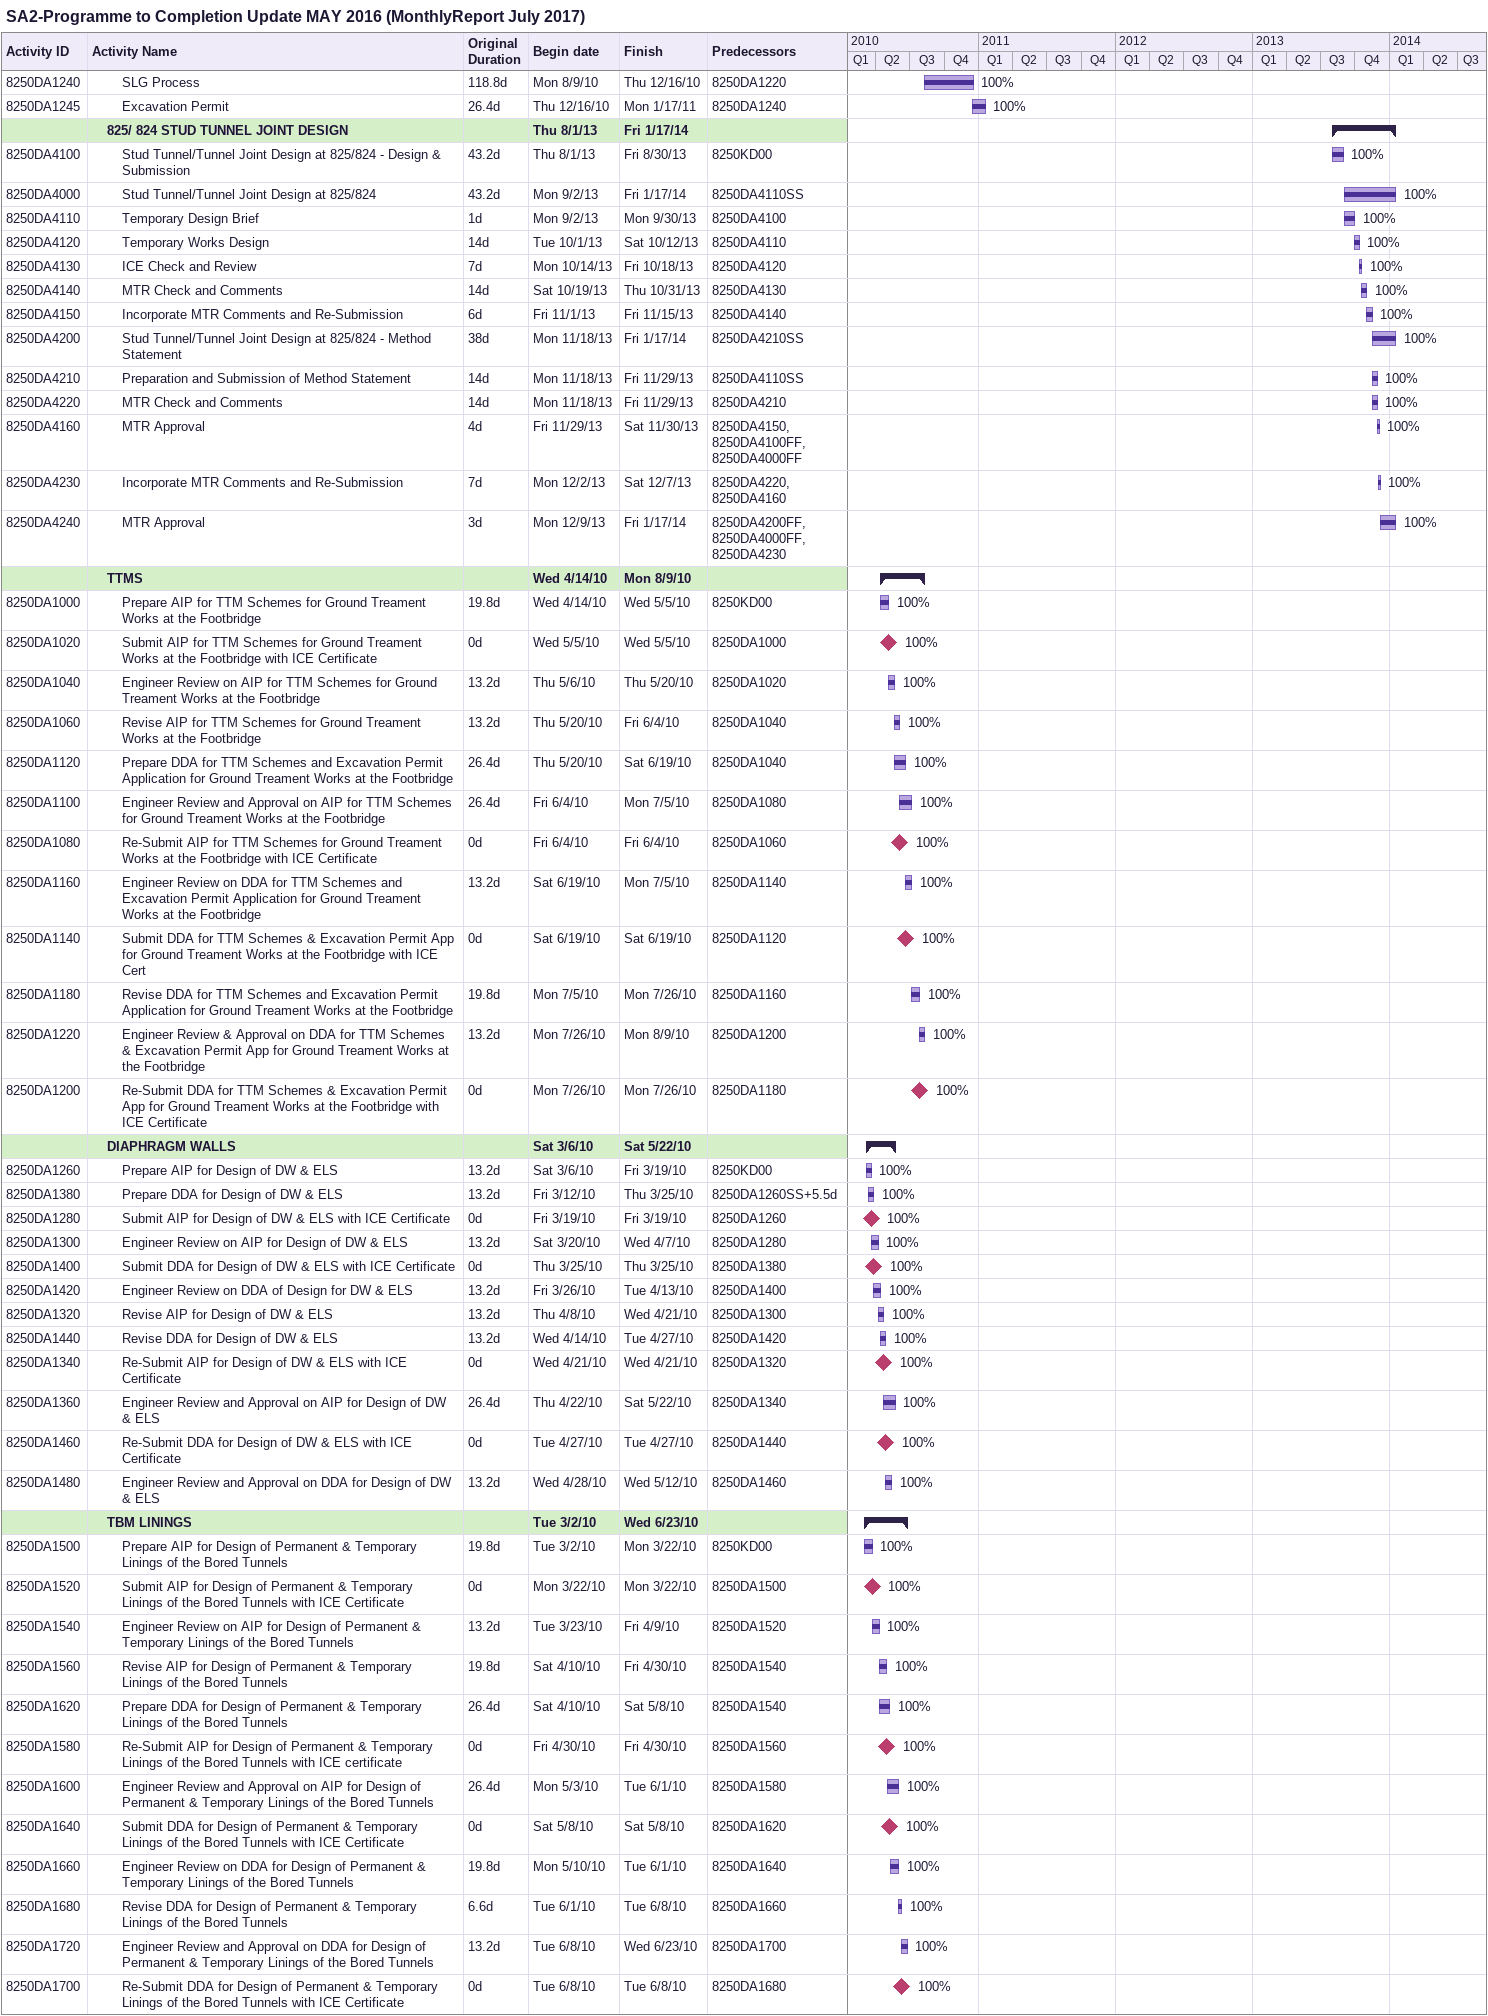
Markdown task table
SA2-Programme to Completion Update MAY 2016 (MonthlyReport July 2017)

| ID | Level | Task | Original duration | Start | Finish | Predecessors | % complete |
|---|---|---|---|---|---|---|---|
| 8250DA1240 | 3 | SLG Process | 118.8d | 2010-08-09 | 2010-12-16 | 8250DA1220 | 100 |
| 8250DA1245 | 3 | Excavation Permit | 26.4d | 2010-12-16 | 2011-01-17 | 8250DA1240 | 100 |
|  | 2 | **825/ 824 STUD TUNNEL JOINT DESIGN** |  | 2013-08-01 | 2014-01-17 |  |  |
| 8250DA4100 | 3 | Stud Tunnel/Tunnel Joint Design at 825/824 - Design & Submission | 43.2d | 2013-08-01 | 2013-08-30 | 8250KD00 | 100 |
| 8250DA4000 | 3 | Stud Tunnel/Tunnel Joint Design at 825/824 | 43.2d | 2013-09-02 | 2014-01-17 | 8250DA4110SS | 100 |
| 8250DA4110 | 3 | Temporary Design Brief | 1d | 2013-09-02 | 2013-09-30 | 8250DA4100 | 100 |
| 8250DA4120 | 3 | Temporary Works Design | 14d | 2013-10-01 | 2013-10-12 | 8250DA4110 | 100 |
| 8250DA4130 | 3 | ICE Check and Review | 7d | 2013-10-14 | 2013-10-18 | 8250DA4120 | 100 |
| 8250DA4140 | 3 | MTR Check and Comments | 14d | 2013-10-19 | 2013-10-31 | 8250DA4130 | 100 |
| 8250DA4150 | 3 | Incorporate MTR Comments and Re-Submission | 6d | 2013-11-01 | 2013-11-15 | 8250DA4140 | 100 |
| 8250DA4200 | 3 | Stud Tunnel/Tunnel Joint Design at 825/824 - Method Statement | 38d | 2013-11-18 | 2014-01-17 | 8250DA4210SS | 100 |
| 8250DA4210 | 3 | Preparation and Submission of Method Statement | 14d | 2013-11-18 | 2013-11-29 | 8250DA4110SS | 100 |
| 8250DA4220 | 3 | MTR Check and Comments | 14d | 2013-11-18 | 2013-11-29 | 8250DA4210 | 100 |
| 8250DA4160 | 3 | MTR Approval | 4d | 2013-11-29 | 2013-11-30 | 8250DA4150, 8250DA4100FF, 8250DA4000FF | 100 |
| 8250DA4230 | 3 | Incorporate MTR Comments and Re-Submission | 7d | 2013-12-02 | 2013-12-07 | 8250DA4220, 8250DA4160 | 100 |
| 8250DA4240 | 3 | MTR Approval | 3d | 2013-12-09 | 2014-01-17 | 8250DA4200FF, 8250DA4000FF, 8250DA4230 | 100 |
|  | 2 | **TTMS** |  | 2010-04-14 | 2010-08-09 |  |  |
| 8250DA1000 | 3 | Prepare AIP for TTM Schemes for Ground Treament Works at the Footbridge | 19.8d | 2010-04-14 | 2010-05-05 | 8250KD00 | 100 |
| 8250DA1020 | 3 | Submit AIP for TTM Schemes for Ground Treament Works at the Footbridge with ICE Certificate | 0d | 2010-05-05 | 2010-05-05 | 8250DA1000 | 100 |
| 8250DA1040 | 3 | Engineer Review on AIP for TTM Schemes for Ground Treament Works at the Footbridge | 13.2d | 2010-05-06 | 2010-05-20 | 8250DA1020 | 100 |
| 8250DA1060 | 3 | Revise AIP for TTM Schemes for Ground Treament Works at the Footbridge | 13.2d | 2010-05-20 | 2010-06-04 | 8250DA1040 | 100 |
| 8250DA1120 | 3 | Prepare DDA for TTM Schemes and Excavation Permit Application for Ground Treament Works at the Footbridge | 26.4d | 2010-05-20 | 2010-06-19 | 8250DA1040 | 100 |
| 8250DA1100 | 3 | Engineer Review and Approval on AIP for TTM Schemes for Ground Treament Works at the Footbridge | 26.4d | 2010-06-04 | 2010-07-05 | 8250DA1080 | 100 |
| 8250DA1080 | 3 | Re-Submit AIP for TTM Schemes for Ground Treament Works at the Footbridge with ICE Certificate | 0d | 2010-06-04 | 2010-06-04 | 8250DA1060 | 100 |
| 8250DA1160 | 3 | Engineer Review on DDA for TTM Schemes and Excavation Permit Application for Ground Treament Works at the Footbridge | 13.2d | 2010-06-19 | 2010-07-05 | 8250DA1140 | 100 |
| 8250DA1140 | 3 | Submit DDA for TTM Schemes & Excavation Permit App for Ground Treament Works at the Footbridge with ICE Cert | 0d | 2010-06-19 | 2010-06-19 | 8250DA1120 | 100 |
| 8250DA1180 | 3 | Revise DDA for TTM Schemes and Excavation Permit Application for Ground Treament Works at the Footbridge | 19.8d | 2010-07-05 | 2010-07-26 | 8250DA1160 | 100 |
| 8250DA1220 | 3 | Engineer Review & Approval on DDA for TTM Schemes & Excavation Permit App for Ground Treament Works at the Footbridge | 13.2d | 2010-07-26 | 2010-08-09 | 8250DA1200 | 100 |
| 8250DA1200 | 3 | Re-Submit DDA for TTM Schemes & Excavation Permit App for Ground Treament Works at the Footbridge with ICE Certificate | 0d | 2010-07-26 | 2010-07-26 | 8250DA1180 | 100 |
|  | 2 | **DIAPHRAGM WALLS** |  | 2010-03-06 | 2010-05-22 |  |  |
| 8250DA1260 | 3 | Prepare AIP for Design of DW & ELS | 13.2d | 2010-03-06 | 2010-03-19 | 8250KD00 | 100 |
| 8250DA1380 | 3 | Prepare DDA for Design of DW & ELS | 13.2d | 2010-03-12 | 2010-03-25 | 8250DA1260SS+5.5d | 100 |
| 8250DA1280 | 3 | Submit AIP for Design of DW & ELS with ICE Certificate | 0d | 2010-03-19 | 2010-03-19 | 8250DA1260 | 100 |
| 8250DA1300 | 3 | Engineer Review on AIP for Design of DW & ELS | 13.2d | 2010-03-20 | 2010-04-07 | 8250DA1280 | 100 |
| 8250DA1400 | 3 | Submit DDA for Design of DW & ELS with ICE Certificate | 0d | 2010-03-25 | 2010-03-25 | 8250DA1380 | 100 |
| 8250DA1420 | 3 | Engineer Review on DDA of Design for DW & ELS | 13.2d | 2010-03-26 | 2010-04-13 | 8250DA1400 | 100 |
| 8250DA1320 | 3 | Revise AIP for Design of DW & ELS | 13.2d | 2010-04-08 | 2010-04-21 | 8250DA1300 | 100 |
| 8250DA1440 | 3 | Revise DDA for Design of DW & ELS | 13.2d | 2010-04-14 | 2010-04-27 | 8250DA1420 | 100 |
| 8250DA1340 | 3 | Re-Submit AIP for Design of DW & ELS with ICE Certificate | 0d | 2010-04-21 | 2010-04-21 | 8250DA1320 | 100 |
| 8250DA1360 | 3 | Engineer Review and Approval on AIP for Design of DW & ELS | 26.4d | 2010-04-22 | 2010-05-22 | 8250DA1340 | 100 |
| 8250DA1460 | 3 | Re-Submit DDA for Design of DW & ELS with ICE Certificate | 0d | 2010-04-27 | 2010-04-27 | 8250DA1440 | 100 |
| 8250DA1480 | 3 | Engineer Review and Approval on DDA for Design of DW & ELS | 13.2d | 2010-04-28 | 2010-05-12 | 8250DA1460 | 100 |
|  | 2 | **TBM LININGS** |  | 2010-03-02 | 2010-06-23 |  |  |
| 8250DA1500 | 3 | Prepare AIP for Design of Permanent & Temporary Linings of the Bored Tunnels | 19.8d | 2010-03-02 | 2010-03-22 | 8250KD00 | 100 |
| 8250DA1520 | 3 | Submit AIP for Design of Permanent & Temporary Linings of the Bored Tunnels with ICE Certificate | 0d | 2010-03-22 | 2010-03-22 | 8250DA1500 | 100 |
| 8250DA1540 | 3 | Engineer Review on AIP for Design of Permanent & Temporary Linings of the Bored Tunnels | 13.2d | 2010-03-23 | 2010-04-09 | 8250DA1520 | 100 |
| 8250DA1560 | 3 | Revise AIP for Design of Permanent & Temporary Linings of the Bored Tunnels | 19.8d | 2010-04-10 | 2010-04-30 | 8250DA1540 | 100 |
| 8250DA1620 | 3 | Prepare DDA for Design of Permanent & Temporary Linings of the Bored Tunnels | 26.4d | 2010-04-10 | 2010-05-08 | 8250DA1540 | 100 |
| 8250DA1580 | 3 | Re-Submit AIP for Design of Permanent & Temporary Linings of the Bored Tunnels with ICE certificate | 0d | 2010-04-30 | 2010-04-30 | 8250DA1560 | 100 |
| 8250DA1600 | 3 | Engineer Review and Approval on AIP for Design of Permanent & Temporary Linings of the Bored Tunnels | 26.4d | 2010-05-03 | 2010-06-01 | 8250DA1580 | 100 |
| 8250DA1640 | 3 | Submit DDA for Design of Permanent & Temporary Linings of the Bored Tunnels with ICE Certificate | 0d | 2010-05-08 | 2010-05-08 | 8250DA1620 | 100 |
| 8250DA1660 | 3 | Engineer Review on DDA for Design of Permanent & Temporary Linings of the Bored Tunnels | 19.8d | 2010-05-10 | 2010-06-01 | 8250DA1640 | 100 |
| 8250DA1680 | 3 | Revise DDA for Design of Permanent & Temporary Linings of the Bored Tunnels | 6.6d | 2010-06-01 | 2010-06-08 | 8250DA1660 | 100 |
| 8250DA1720 | 3 | Engineer Review and Approval on DDA for Design of Permanent & Temporary Linings of the Bored Tunnels | 13.2d | 2010-06-08 | 2010-06-23 | 8250DA1700 | 100 |
| 8250DA1700 | 3 | Re-Submit DDA for Design of Permanent & Temporary Linings of the Bored Tunnels with ICE Certificate | 0d | 2010-06-08 | 2010-06-08 | 8250DA1680 | 100 |
